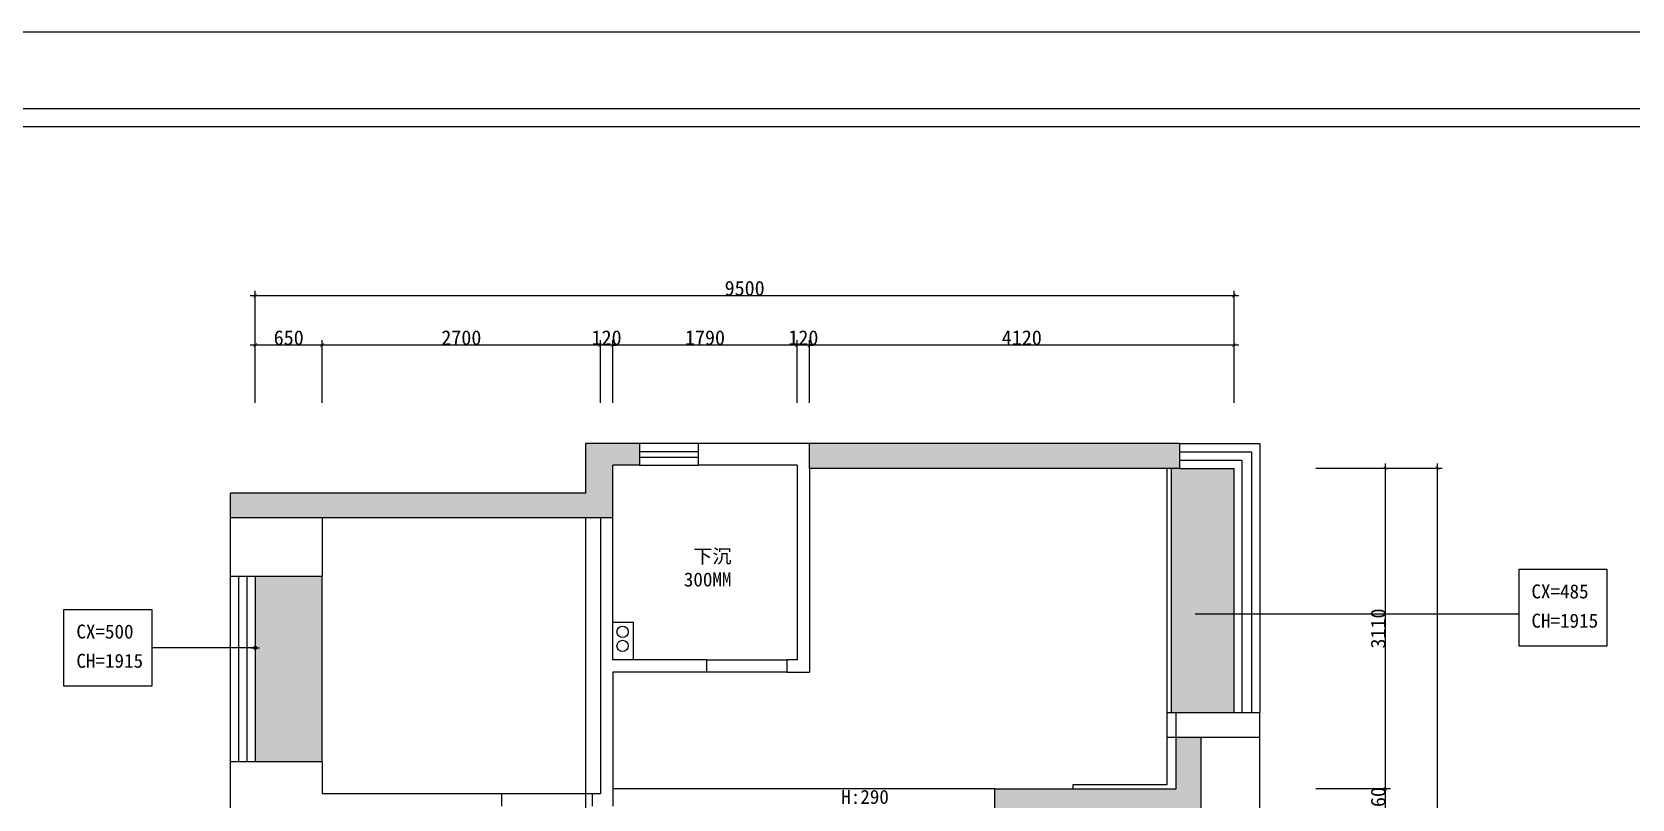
# Model space of a CAD drawing. Header units: inches. Extents: x 1174834 to 1369688, y -175882 to -108740.
# Drawn here: x 1248458 to 1263987, y -164357 to -156912 of the extents above; entities that cross this region are included whole.
import ezdxf

# ---------------------------------------------------------------- set-up
doc = ezdxf.new("R2010")
doc.units = ezdxf.units.IN
doc.header["$LTSCALE"] = 500
doc.header["$MEASUREMENT"] = 0
doc.linetypes.add('ACAD_ISO03W100', pattern=[30, 12, -18])
for name, color, linetype in [('A-01-原始墙体', 7, 'Continuous'), ('SH-尺寸标注', 32, 'Continuous'), ('TEXT', 7, 'Continuous'), ('WALL', 255, 'Continuous'), ('特细线', 251, 'Continuous')]:
    doc.layers.add(name, color=color, linetype=linetype)
doc.layers.add('填充线', color=143, linetype='Continuous', lineweight=9)
doc.styles.add('Arial', font='simhei.ttf')
doc.styles.add('HZ', font='')
doc.styles.get('HZ').set_extended_font_data('仿宋_GB2312')
doc.dimstyles.new('D_20_2.35', dxfattribs={"dimtxt": 142.857143, "dimasz": 35.714286, "dimexe": 47.619048, "dimexo": 0, "dimgap": 0, "dimtad": 1, "dimdec": 0, "dimzin": 1, "dimdsep": 46, "dimtxsty": 'Standard', "dimblk": 'ARCHTICK', "dimcen": 0.09, "dimdle": 47.619048, "dimclrd": 252, "dimclre": 252, "dimclrt": 134, "dimadec": 0, "dimazin": 0, "dimtfac": 1, "dimtdec": 4, "dimtix": 1, "dimtmove": 2, "dimatfit": 3, "dimfxl": 1, "dimtolj": 1, "dimtzin": 0, "dimarcsym": 0})
doc.dimstyles.new('FS', dxfattribs={"dimscale": 60, "dimtxt": 2, "dimasz": 0.7, "dimexe": 1, "dimexo": 0.5, "dimtad": 1, "dimdec": 0, "dimzin": 0, "dimdsep": 46, "dimtxsty": 'Arial', "dimblk1": 'DOT', "dimblk2": 'DOT', "dimsah": 1, "dimcen": 0, "dimclrd": 8, "dimclre": 8, "dimclrt": 7, "dimadec": 0, "dimazin": 0, "dimtfac": 1, "dimtdec": 0, "dimtix": 1, "dimtmove": 2, "dimatfit": 3, "dimldrblk": 'DOT', "dimfxl": 1, "dimfxlon": 1, "dimtolj": 1, "dimtzin": 0, "dimlwd": -1, "dimarcsym": 0})

# ---------------------------------------------------------------- blocks, each defined once
blk = doc.blocks.new('_ArchTick')
at = {"color": 0, "linetype": 'ByBlock', "const_width": 0.15}
blk.add_lwpolyline([(-0.5, -0.5), (0.5, 0.5)], dxfattribs=at)
blk = doc.blocks.new('*D116')
at = {"layer": 'Defpoints', "color": 0, "linetype": 'Continuous', "lineweight": -3, "transparency": 16777216}
for p in [(1260920, -164257), (1261595, -164257), (1260920, -164517)]:
    blk.add_point(p, dxfattribs=at)
at = {"layer": 'SH-尺寸标注', "color": 252, "linetype": 'Continuous', "lineweight": -2, "transparency": 16777216}
for p, q in [((1260920, -164257), (1261643, -164257)), ((1261595, -164257), (1261595, -164222)), ((1261595, -164517), (1261595, -164257)), ((1260920, -164517), (1261643, -164517)), ((1261595, -164517), (1261595, -164553))]:
    blk.add_line(p, q, dxfattribs=at)
at = {"layer": 'SH-尺寸标注', "color": 252, "linetype": 'Continuous', "lineweight": -2, "transparency": 16777216, "xscale": 35.71428581050463, "yscale": 35.71428581050463, "zscale": 35.71428581050463}
for p, rotation in [((1261595, -164257), 270), ((1261595, -164517), 90)]:
    blk.add_blockref('_ArchTick', p, dxfattribs=dict(at, rotation=rotation))
at = {"layer": 'SH-尺寸标注', "color": 134, "linetype": 'Continuous', "transparency": 16777216, "insert": (1261524, -164387), "char_height": 142.9, "attachment_point": 5, "rotation": 90}
blk.add_mtext('\\A1;260', dxfattribs=at)
blk = doc.blocks.new('*D117')
at = {"layer": 'Defpoints', "color": 0, "linetype": 'Continuous', "lineweight": -3, "transparency": 16777216}
for p in [(1260920, -161147), (1261595, -161147), (1260920, -164257)]:
    blk.add_point(p, dxfattribs=at)
at = {"layer": 'SH-尺寸标注', "color": 252, "linetype": 'Continuous', "lineweight": -2, "transparency": 16777216}
for p, q in [((1260920, -161147), (1261643, -161147)), ((1261595, -164305), (1261595, -161100)), ((1260920, -164257), (1261643, -164257))]:
    blk.add_line(p, q, dxfattribs=at)
at = {"layer": 'SH-尺寸标注', "color": 252, "linetype": 'Continuous', "lineweight": -2, "transparency": 16777216, "xscale": 35.71428581050463, "yscale": 35.71428581050463, "zscale": 35.71428581050463}
for p, rotation in [((1261595, -161147), 90), ((1261595, -164257), 270)]:
    blk.add_blockref('_ArchTick', p, dxfattribs=dict(at, rotation=rotation))
at = {"layer": 'SH-尺寸标注', "color": 134, "linetype": 'Continuous', "transparency": 16777216, "insert": (1261524, -162702), "char_height": 142.9, "attachment_point": 5, "rotation": 90}
blk.add_mtext('\\A1;3110', dxfattribs=at)
blk = doc.blocks.new('*D118')
at = {"layer": 'Defpoints', "color": 0, "linetype": 'Continuous', "lineweight": -3, "transparency": 16777216}
for p in [(1260920, -161147), (1262099, -161147), (1260920, -171027)]:
    blk.add_point(p, dxfattribs=at)
at = {"layer": 'SH-尺寸标注', "color": 252, "linetype": 'Continuous', "lineweight": -2, "transparency": 16777216}
for p, q in [((1260920, -161147), (1262146, -161147)), ((1262099, -171075), (1262099, -161100)), ((1260920, -171027), (1262146, -171027))]:
    blk.add_line(p, q, dxfattribs=at)
at = {"layer": 'SH-尺寸标注', "color": 252, "linetype": 'Continuous', "lineweight": -2, "transparency": 16777216, "xscale": 35.71428581050463, "yscale": 35.71428581050463, "zscale": 35.71428581050463}
for p, rotation in [((1262099, -161147), 90), ((1262099, -171027), 270)]:
    blk.add_blockref('_ArchTick', p, dxfattribs=dict(at, rotation=rotation))
at = {"layer": 'SH-尺寸标注', "color": 134, "linetype": 'Continuous', "transparency": 16777216, "insert": (1262027, -166087), "char_height": 142.9, "attachment_point": 5, "rotation": 90}
blk.add_mtext('\\A1;9880', dxfattribs=at)
blk = doc.blocks.new('*D88')
at = {"layer": 'Defpoints', "color": 0, "linetype": 'Continuous', "lineweight": -3, "transparency": 16777216}
for p in [(1256005, -159951), (1256005, -160511), (1260125, -160511)]:
    blk.add_point(p, dxfattribs=at)
at = {"layer": 'SH-尺寸标注', "color": 252, "linetype": 'Continuous', "lineweight": -2, "transparency": 16777216}
for p, q in [((1260172, -159951), (1255957, -159951)), ((1256005, -160511), (1256005, -159904)), ((1260125, -160511), (1260125, -159904))]:
    blk.add_line(p, q, dxfattribs=at)
at = {"layer": 'SH-尺寸标注', "color": 252, "linetype": 'Continuous', "lineweight": -2, "transparency": 16777216, "xscale": 35.71428581050463, "yscale": 35.71428581050463, "zscale": 35.71428581050463, "rotation": 180}
blk.add_blockref('_ArchTick', (1256005, -159951), dxfattribs=at)
at = {"layer": 'SH-尺寸标注', "color": 252, "linetype": 'Continuous', "lineweight": -2, "transparency": 16777216, "xscale": 35.71428581050463, "yscale": 35.71428581050463, "zscale": 35.71428581050463}
blk.add_blockref('_ArchTick', (1260125, -159951), dxfattribs=at)
at = {"layer": 'SH-尺寸标注', "color": 134, "linetype": 'Continuous', "transparency": 16777216, "insert": (1258065, -159880), "char_height": 142.9, "attachment_point": 5}
blk.add_mtext('\\A1;4120', dxfattribs=at)
blk = doc.blocks.new('*D89')
at = {"layer": 'Defpoints', "color": 0, "linetype": 'Continuous', "lineweight": -3, "transparency": 16777216}
for p in [(1255885, -159951), (1255885, -160511), (1256005, -160511)]:
    blk.add_point(p, dxfattribs=at)
at = {"layer": 'SH-尺寸标注', "color": 252, "linetype": 'Continuous', "lineweight": -2, "transparency": 16777216}
for p, q in [((1255885, -159951), (1255849, -159951)), ((1255885, -160511), (1255885, -159904)), ((1256005, -159951), (1255885, -159951)), ((1256005, -160511), (1256005, -159904)), ((1256005, -159951), (1256040, -159951))]:
    blk.add_line(p, q, dxfattribs=at)
at = {"layer": 'SH-尺寸标注', "color": 252, "linetype": 'Continuous', "lineweight": -2, "transparency": 16777216, "xscale": 35.71428581050463, "yscale": 35.71428581050463, "zscale": 35.71428581050463}
blk.add_blockref('_ArchTick', (1255885, -159951), dxfattribs=at)
at = {"layer": 'SH-尺寸标注', "color": 252, "linetype": 'Continuous', "lineweight": -2, "transparency": 16777216, "xscale": 35.71428581050463, "yscale": 35.71428581050463, "zscale": 35.71428581050463, "rotation": 180}
blk.add_blockref('_ArchTick', (1256005, -159951), dxfattribs=at)
at = {"layer": 'SH-尺寸标注', "color": 134, "linetype": 'Continuous', "transparency": 16777216, "insert": (1255945, -159880), "char_height": 142.9, "attachment_point": 5}
blk.add_mtext('\\A1;120', dxfattribs=at)
blk = doc.blocks.new('*D90')
at = {"layer": 'Defpoints', "color": 0, "linetype": 'Continuous', "lineweight": -3, "transparency": 16777216}
for p in [(1254095, -159951), (1254095, -160511), (1255885, -160511)]:
    blk.add_point(p, dxfattribs=at)
at = {"layer": 'SH-尺寸标注', "color": 252, "linetype": 'Continuous', "lineweight": -2, "transparency": 16777216}
for p, q in [((1255932, -159951), (1254047, -159951)), ((1254095, -160511), (1254095, -159904)), ((1255885, -160511), (1255885, -159904))]:
    blk.add_line(p, q, dxfattribs=at)
at = {"layer": 'SH-尺寸标注', "color": 252, "linetype": 'Continuous', "lineweight": -2, "transparency": 16777216, "xscale": 35.71428581050463, "yscale": 35.71428581050463, "zscale": 35.71428581050463, "rotation": 180}
blk.add_blockref('_ArchTick', (1254095, -159951), dxfattribs=at)
at = {"layer": 'SH-尺寸标注', "color": 252, "linetype": 'Continuous', "lineweight": -2, "transparency": 16777216, "xscale": 35.71428581050463, "yscale": 35.71428581050463, "zscale": 35.71428581050463}
blk.add_blockref('_ArchTick', (1255885, -159951), dxfattribs=at)
at = {"layer": 'SH-尺寸标注', "color": 134, "linetype": 'Continuous', "transparency": 16777216, "insert": (1254990, -159880), "char_height": 142.9, "attachment_point": 5}
blk.add_mtext('\\A1;1790', dxfattribs=at)
blk = doc.blocks.new('*D91')
at = {"layer": 'Defpoints', "color": 0, "linetype": 'Continuous', "lineweight": -3, "transparency": 16777216}
for p in [(1253975, -159951), (1253975, -160511), (1254095, -160511)]:
    blk.add_point(p, dxfattribs=at)
at = {"layer": 'SH-尺寸标注', "color": 252, "linetype": 'Continuous', "lineweight": -2, "transparency": 16777216}
for p, q in [((1253975, -159951), (1253939, -159951)), ((1253975, -160511), (1253975, -159904)), ((1254095, -159951), (1253975, -159951)), ((1254095, -160511), (1254095, -159904)), ((1254095, -159951), (1254130, -159951))]:
    blk.add_line(p, q, dxfattribs=at)
at = {"layer": 'SH-尺寸标注', "color": 252, "linetype": 'Continuous', "lineweight": -2, "transparency": 16777216, "xscale": 35.71428581050463, "yscale": 35.71428581050463, "zscale": 35.71428581050463}
blk.add_blockref('_ArchTick', (1253975, -159951), dxfattribs=at)
at = {"layer": 'SH-尺寸标注', "color": 252, "linetype": 'Continuous', "lineweight": -2, "transparency": 16777216, "xscale": 35.71428581050463, "yscale": 35.71428581050463, "zscale": 35.71428581050463, "rotation": 180}
blk.add_blockref('_ArchTick', (1254095, -159951), dxfattribs=at)
at = {"layer": 'SH-尺寸标注', "color": 134, "linetype": 'Continuous', "transparency": 16777216, "insert": (1254035, -159880), "char_height": 142.9, "attachment_point": 5}
blk.add_mtext('\\A1;120', dxfattribs=at)
blk = doc.blocks.new('*D92')
at = {"layer": 'Defpoints', "color": 0, "linetype": 'Continuous', "lineweight": -3, "transparency": 16777216}
for p in [(1251275, -159951), (1251275, -160511), (1253975, -160511)]:
    blk.add_point(p, dxfattribs=at)
at = {"layer": 'SH-尺寸标注', "color": 252, "linetype": 'Continuous', "lineweight": -2, "transparency": 16777216}
for p, q in [((1254022, -159951), (1251227, -159951)), ((1251275, -160511), (1251275, -159904)), ((1253975, -160511), (1253975, -159904))]:
    blk.add_line(p, q, dxfattribs=at)
at = {"layer": 'SH-尺寸标注', "color": 252, "linetype": 'Continuous', "lineweight": -2, "transparency": 16777216, "xscale": 35.71428581050463, "yscale": 35.71428581050463, "zscale": 35.71428581050463, "rotation": 180}
blk.add_blockref('_ArchTick', (1251275, -159951), dxfattribs=at)
at = {"layer": 'SH-尺寸标注', "color": 252, "linetype": 'Continuous', "lineweight": -2, "transparency": 16777216, "xscale": 35.71428581050463, "yscale": 35.71428581050463, "zscale": 35.71428581050463}
blk.add_blockref('_ArchTick', (1253975, -159951), dxfattribs=at)
at = {"layer": 'SH-尺寸标注', "color": 134, "linetype": 'Continuous', "transparency": 16777216, "insert": (1252625, -159880), "char_height": 142.9, "attachment_point": 5}
blk.add_mtext('\\A1;2700', dxfattribs=at)
blk = doc.blocks.new('*D93')
at = {"layer": 'Defpoints', "color": 0, "linetype": 'Continuous', "lineweight": -3, "transparency": 16777216}
for p in [(1250625, -159951), (1250625, -160511), (1251275, -160511)]:
    blk.add_point(p, dxfattribs=at)
at = {"layer": 'SH-尺寸标注', "color": 252, "linetype": 'Continuous', "lineweight": -2, "transparency": 16777216}
for p, q in [((1251322, -159951), (1250577, -159951)), ((1250625, -160511), (1250625, -159904)), ((1251275, -160511), (1251275, -159904))]:
    blk.add_line(p, q, dxfattribs=at)
at = {"layer": 'SH-尺寸标注', "color": 252, "linetype": 'Continuous', "lineweight": -2, "transparency": 16777216, "xscale": 35.71428581050463, "yscale": 35.71428581050463, "zscale": 35.71428581050463, "rotation": 180}
blk.add_blockref('_ArchTick', (1250625, -159951), dxfattribs=at)
at = {"layer": 'SH-尺寸标注', "color": 252, "linetype": 'Continuous', "lineweight": -2, "transparency": 16777216, "xscale": 35.71428581050463, "yscale": 35.71428581050463, "zscale": 35.71428581050463}
blk.add_blockref('_ArchTick', (1251275, -159951), dxfattribs=at)
at = {"layer": 'SH-尺寸标注', "color": 134, "linetype": 'Continuous', "transparency": 16777216, "insert": (1250950, -159880), "char_height": 142.9, "attachment_point": 5}
blk.add_mtext('\\A1;650', dxfattribs=at)
blk = doc.blocks.new('*D94')
at = {"layer": 'Defpoints', "color": 0, "linetype": 'Continuous', "lineweight": -3, "transparency": 16777216}
for p in [(1260125, -159471), (1250625, -160511), (1260125, -160511)]:
    blk.add_point(p, dxfattribs=at)
at = {"layer": 'SH-尺寸标注', "color": 252, "linetype": 'Continuous', "lineweight": -2, "transparency": 16777216}
for p, q in [((1250577, -159471), (1260172, -159471)), ((1250625, -160511), (1250625, -159424)), ((1260125, -160511), (1260125, -159424))]:
    blk.add_line(p, q, dxfattribs=at)
at = {"layer": 'SH-尺寸标注', "color": 252, "linetype": 'Continuous', "lineweight": -2, "transparency": 16777216, "xscale": 35.71428581050463, "yscale": 35.71428581050463, "zscale": 35.71428581050463, "rotation": 180}
blk.add_blockref('_ArchTick', (1250625, -159471), dxfattribs=at)
at = {"layer": 'SH-尺寸标注', "color": 252, "linetype": 'Continuous', "lineweight": -2, "transparency": 16777216, "xscale": 35.71428581050463, "yscale": 35.71428581050463, "zscale": 35.71428581050463}
blk.add_blockref('_ArchTick', (1260125, -159471), dxfattribs=at)
at = {"layer": 'SH-尺寸标注', "color": 134, "linetype": 'Continuous', "transparency": 16777216, "insert": (1255375, -159400), "char_height": 142.9, "attachment_point": 5}
blk.add_mtext('\\A1;9500', dxfattribs=at)
blk = doc.blocks.new('DOT')
at = {"color": 0}
blk.add_line((-1, 0), (1, 0), dxfattribs=at)
at = {"color": 0, "const_width": 0.5}
blk.add_lwpolyline([(-0.25, 0, 1), (0.25, 0, 1)], format="xyb", close=True, dxfattribs=at)
blk = doc.blocks.new('JNNJ')
at = {"layer": 'WALL', "color": 8, "ltscale": 0.5}
blk.add_line((308185, -80914), (283797, -80914), dxfattribs=at)
at = {"layer": '填充线'}
for p, q in [((284431, -81588), (307456, -81588)), ((307293, -81751), (284594, -81751))]:
    blk.add_line(p, q, dxfattribs=at)
blk = doc.blocks.new('HHYT')
blk.add_blockref('JNNJ', (99287, -17246))

msp = doc.modelspace()

# ---------------------------------------------------------------- hatches: boundary and pattern name
h = msp.add_hatch()
h.set_pattern_fill('AR-CONC', color=256, scale=40)
h.set_pattern_definition([(50, (0, 0), (286.904073, -25.100854), [30, -330]), (355, (0, 0), (-55.500533, 300.876853), [24, -264]), (100.451444, (23.9, -2.1), (231.40354, 275.775996), [25.49608, -280.456845]), (46.1842, (0, 80), (426.89653, -66.20771), [45, -495]), (96.635635, (35.57, 74.5), (373.86478, 389.64744), [38.24414, -420.6855]), (351.184164, (0, 80), (373.86478, 389.64744), [36, -396]), (21, (40, 60), (238.76282, -161.047556), [30, -330]), (326, (40, 60), (97.32613, 290.06002), [24, -264]), (71.451445, (59.9, 46.58), (336.08895, 129.01246), [25.496076, -280.456845]), (37.5, (0, 0), (4.863942, 133.1575415), [0, -260.8, 0, -268, 0, -265]), (7.5, (0, 0), (105.227815, 157.764685), [0, -152.8, 0, -254.8, 0, -101]), (327.5, (-89.2, 0), (213.5289745, -9.021949), [0, -100, 0, -312, 0, -414]), (317.5, (-129.2, 0), (233.274468, 40.041993), [0, -130, 0, -207.2, 0, -294])])
h.paths.add_polyline_path([(1251274.7, -162197.4), (1250624.7, -162197.4), (1250624.7, -163997.4), (1251274.7, -163997.4)])
h.paths.add_polyline_path([(1251274.7, -164770.3), (1250624.7, -164770.3), (1250624.7, -165470.3), (1251274.7, -165470.3)])
h.paths.add_polyline_path([(1251293.7, -168237.4), (1250664.7, -168237.4), (1250664.7, -169207.4), (1251293.7, -169207.4)])
h.paths.add_polyline_path([(1260124.7, -161147.4), (1259597.3, -161147.4), (1259519, -161147.4), (1259519, -163517.4), (1260124.7, -163517.4)])
at = {"layer": '特细线'}
h = msp.add_hatch(color=256, dxfattribs=at)
h.dxf.hatch_style = 1
h.paths.add_polyline_path([(1254094.7, -161117.4), (1254354.7, -161117.4), (1254354.7, -160907.4), (1253834.7, -160907.4), (1253834.7, -161387.4), (1250384.7, -161387.4), (1250384.7, -161627.4), (1254094.7, -161627.4)])
h = msp.add_hatch(color=256, dxfattribs=at)
h.dxf.hatch_style = 1
h.paths.add_polyline_path([(1259597.3, -160907.4), (1256004.7, -160907.4), (1256004.7, -161147.4), (1259474.7, -161147.4), (1259597.3, -161147.4)])
h = msp.add_hatch(color=256, dxfattribs=at)
h.dxf.hatch_style = 1
h.paths.add_polyline_path([(1259804.7, -163757.4), (1259564.7, -163757.4), (1259564.7, -164257.4), (1258564.7, -164257.4), (1257804.7, -164257.4), (1257804.7, -164517.4), (1258564.7, -164517.4), (1258564.7, -165184.4), (1258824.7, -165184.4), (1258824.7, -164517.4), (1259804.7, -164517.4)])

# ---------------------------------------------------------------- linework, layer by layer
at = {"color": 3}
for p, q in [((1259519, -163517.4), (1259519, -161147.4)), ((1259564.7, -164257.4), (1259564.7, -163517.4)), ((1258564.7, -164257.4), (1259564.7, -164257.4))]:
    msp.add_line(p, q, dxfattribs=at)
at = {"color": 147, "linetype": 'ACAD_ISO03W100', "ltscale": 3}
for p, q in [((1253834.7, -165907.4), (1253834.7, -161627.4)), ((1257804.7, -164257.4), (1254094.7, -164257.4))]:
    msp.add_line(p, q, dxfattribs=at)
msp.add_lwpolyline([(1248768.4, -162517.4), (1249621.1, -162517.4), (1249621.1, -163262.3), (1248768.4, -163262.3)], close=True, dxfattribs=at)
at = {"color": 3}
for centre in [(1254190.2, -162734.2), (1254190.2, -162871.5)]:
    msp.add_circle(centre, 55, dxfattribs=at)
at = {"layer": 'A-01-原始墙体', "color": 4}
for p, q in [((1254354.7, -160907.4), (1253834.7, -160907.4)), ((1253834.7, -161387.4), (1253834.7, -160907.4)), ((1254354.7, -160907.4), (1254354.7, -161117.4)), ((1259597.3, -160907.4), (1254924.7, -160907.4)), ((1254924.7, -160907.4), (1254924.7, -161117.4)), ((1256004.7, -161147.4), (1256004.7, -160907.4)), ((1259597.3, -161147.4), (1259597.3, -160907.4)), ((1254354.7, -161117.4), (1254094.7, -161117.4)), ((1254094.7, -163007.4), (1254094.7, -161117.4)), ((1255884.7, -161117.4), (1254924.7, -161117.4)), ((1255884.7, -161117.4), (1255884.7, -163007.4)), ((1259474.7, -161147.4), (1256004.7, -161147.4)), ((1256004.7, -161147.4), (1256004.7, -163127.4)), ((1259597.3, -161147.4), (1259474.7, -161147.4)), ((1253834.7, -161387.4), (1250384.7, -161387.4)), ((1250384.7, -162197.4), (1250384.7, -161387.4)), ((1254094.7, -161627.4), (1250384.7, -161627.4)), ((1251274.7, -161627.4), (1251274.7, -162197.4)), ((1253974.7, -161627.4), (1253974.7, -164307.4)), ((1251274.7, -162197.4), (1250384.7, -162197.4)), ((1254294.7, -162644.3), (1254094.7, -162644.3)), ((1254294.7, -163007.4), (1254294.7, -162644.3)), ((1255004.7, -163007.4), (1254094.7, -163007.4)), ((1255004.7, -163007.4), (1255004.7, -163127.4)), ((1255784.7, -163007.4), (1255784.7, -163127.4)), ((1255884.7, -163007.4), (1255784.7, -163007.4)), ((1254094.7, -163127.4), (1254094.7, -164427.4)), ((1255004.7, -163127.4), (1254094.7, -163127.4)), ((1255784.7, -163127.4), (1256004.7, -163127.4)), ((1259474.7, -164217.4), (1259474.7, -163517.4)), ((1259474.7, -163517.4), (1260374.7, -163517.4)), ((1260374.7, -163757.4), (1260374.7, -163517.4)), ((1259474.7, -163757.4), (1260374.7, -163757.4)), ((1259804.7, -164837.4), (1259804.7, -163757.4)), ((1260374.7, -165077.4), (1260374.7, -163757.4)), ((1250624.7, -163997.4), (1250384.7, -163997.4)), ((1250384.7, -164770.3), (1250384.7, -163997.4)), ((1251274.7, -163997.4), (1250624.7, -163997.4)), ((1251274.7, -163997.4), (1251274.7, -164307.4)), ((1257804.7, -164517.4), (1257804.7, -164257.4)), ((1257804.7, -164257.4), (1258564.7, -164257.4)), ((1258564.7, -164257.4), (1258564.7, -164217.4)), ((1258564.7, -164217.4), (1259474.7, -164217.4)), ((1253014.7, -164307.4), (1251274.7, -164307.4)), ((1253014.7, -164307.4), (1253014.7, -164427.4)), ((1253894.7, -164307.4), (1253894.7, -164427.4)), ((1253974.7, -164307.4), (1253894.7, -164307.4))]:
    msp.add_line(p, q, dxfattribs=at)
at = {"layer": 'SH-尺寸标注', "color": 252, "linetype": 'Continuous'}
msp.add_lwpolyline([(1262891, -162127.8), (1263743.7, -162127.8), (1263743.7, -162872.7), (1262891, -162872.7)], close=True, dxfattribs=at)
at = {"layer": '特细线'}
for p, q in [((1254924.7, -160907.4), (1254354.7, -160907.4)), ((1254924.7, -160987.4), (1254354.7, -160987.4)), ((1254354.7, -161037.4), (1254924.7, -161037.4)), ((1259597.3, -160907.4), (1260374.7, -160907.4)), ((1259597.3, -160987.4), (1260294.7, -160987.4)), ((1260294.7, -160987.4), (1260294.7, -163517.4)), ((1260374.7, -160907.4), (1260374.7, -163517.4)), ((1254354.7, -161117.4), (1254924.7, -161117.4)), ((1259474.7, -163517.4), (1259474.7, -161147.4)), ((1259597.3, -161067.4), (1260204.7, -161067.4)), ((1259597.3, -161147.4), (1260124.7, -161147.4)), ((1260124.7, -163517.4), (1260124.7, -161147.4)), ((1260204.7, -163517.4), (1260204.7, -161067.4)), ((1250384.7, -163997.4), (1250384.7, -162197.4)), ((1250464.7, -163997.4), (1250464.7, -162197.4)), ((1250544.7, -162197.4), (1250544.7, -163997.4)), ((1250624.7, -162197.4), (1250624.7, -163997.4)), ((1251274.7, -163997.4), (1251274.7, -162197.4)), ((1255004.7, -163007.4), (1255784.7, -163007.4)), ((1255784.7, -163127.4), (1255004.7, -163127.4)), ((1253894.7, -164307.4), (1253014.7, -164307.4))]:
    msp.add_line(p, q, dxfattribs=at)

# ---------------------------------------------------------------- block references
at = {"xscale": 1.1, "yscale": 1.1, "zscale": 1.1}
msp.add_blockref('HHYT', (820988.4, -48936), dxfattribs=at)

# ---------------------------------------------------------------- texts
at = {"layer": 'SH-尺寸标注', "color": 252, "linetype": 'Continuous', "style": 'HZ'}
for s, p in [('CX=485', (1263011.4, -162410.2)), ('CH=1915', (1263011.4, -162694.2))]:
    msp.add_text(s, height=136, dxfattribs=at).set_placement(p)
at = {"layer": 'TEXT', "style": 'HZ'}
for s, p in [('CX=500', (1248888.8, -162799.8)), ('CH=1915', (1248888.8, -163083.8))]:
    msp.add_text(s, height=136, dxfattribs=at).set_placement(p)
at = {"layer": 'TEXT', "char_height": 136, "width": 763.454, "attachment_point": 3, "style": 'HZ'}
for s, insert in [('下沉300MM', (1255247.3, -161931.7)), ('H:290\\PW:260', (1256774.9, -164268.6))]:
    msp.add_mtext(s, dxfattribs=dict(at, insert=insert))

# ---------------------------------------------------------------- dimensions: what is measured, and where the dimension line sits
at = {"layer": 'SH-尺寸标注', "color": 252, "linetype": 'Continuous'}
for p1, p2, distance, picture, middle in [((1250624.7, -160510.6), (1260124.7, -160510.6), 1039.3, '*D94', (1255374.7, -159399.9)), ((1260919.9, -171027.4), (1260919.9, -161147.4), -1178.6, '*D118', (1262027.1, -166087.4))]:
    dim = msp.add_aligned_dim(p1=p1, p2=p2, distance=distance, dimstyle='D_20_2.35', dxfattribs=at)
    dim.commit()
    dim.dimension.update_dxf_attribs({"geometry": picture, "text_midpoint": middle})
for base, p1, p2, angle, picture, middle in [((1250624.7, -159951.4), (1251274.7, -160510.6), (1250624.7, -160510.6), 180, '*D93', (1250949.7, -159880)), ((1251274.7, -159951.4), (1253974.7, -160510.6), (1251274.7, -160510.6), 180, '*D92', (1252624.7, -159880)), ((1253974.7, -159951.4), (1254094.7, -160510.6), (1253974.7, -160510.6), 180, '*D91', (1254034.7, -159880)), ((1254094.7, -159951.4), (1255884.7, -160510.6), (1254094.7, -160510.6), 180, '*D90', (1254989.7, -159880)), ((1255884.7, -159951.4), (1256004.7, -160510.6), (1255884.7, -160510.6), 180, '*D89', (1255944.7, -159880)), ((1256004.7, -159951.4), (1260124.7, -160510.6), (1256004.7, -160510.6), 180, '*D88', (1258064.7, -159880)), ((1261595.1, -161147.4), (1260919.9, -164257.4), (1260919.9, -161147.4), 270, '*D117', (1261523.7, -162702.4)), ((1261595.1, -164257.4), (1260919.9, -164517.4), (1260919.9, -164257.4), 270, '*D116', (1261523.7, -164387.4))]:
    dim = msp.add_linear_dim(base=base, p1=p1, p2=p2, angle=angle, dimstyle='D_20_2.35', dxfattribs=at)
    dim.commit()
    dim.dimension.update_dxf_attribs({"geometry": picture, "text_midpoint": middle})

# ---------------------------------------------------------------- leaders
at = {"color": 3}
msp.add_leader([(1250624.7, -162889.8), (1249621.1, -162889.8)], dimstyle='FS', override={"dimgap": 0.625, "dimtad": 0, "dimldrblk": 'DOT', "dimfxl": 180}, dxfattribs=at)
at = {"layer": 'SH-尺寸标注', "color": 252, "linetype": 'Continuous'}
msp.add_leader([(1259747, -162560.2), (1262891, -162560.2)], dimstyle='D_20_2.35', dxfattribs=at)

doc.saveas('drawing.dxf')
